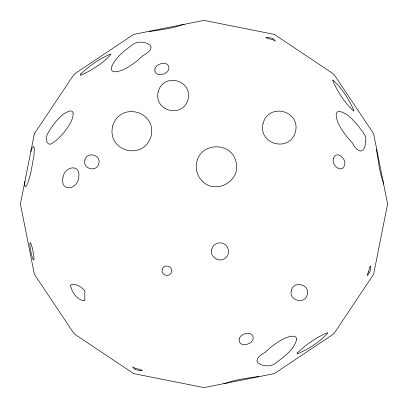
<?xml version="1.0" encoding="UTF-8"?>
<svg xmlns="http://www.w3.org/2000/svg" width="408" height="408" viewBox="0 0 408 408"><rect width="100%" height="100%" fill="white"/><g stroke="black" fill="none" stroke-linecap="round" stroke-linejoin="round"><path stroke-width="0.61" d="M30.926 151.898C31.049 149.925 31.936 147.737 33.476 146.462L34.032 147.15A19.712 2.525 -78.8 0 1 33.772 156.57L30.988 171.901A21.303 2.728 -78.8 0 1 27.305 184.176L26.265 186.191L25.439 186.879L24.888 186.191L24.648 184.176L25.051 181.443M149.17 31.61C160.201 29.651 171.753 28.733 182.407 24.694M225.593 383.306C236.247 379.267 247.799 378.349 258.83 376.39M182.993 24.679L184.176 24.648M223.824 383.352L225.007 383.321M202.118 180.963C215.959 195.519 241.618 180.708 235.931 161.441C231.224 141.913 201.598 141.913 196.891 161.441A20.543 20.359 -11.2 0 0 202.118 180.963M376.39 149.17C378.349 160.201 379.267 171.753 383.306 182.407M383.321 182.993L383.352 184.176M73.205 113.093C73.139 120.258 68.534 126.383 64.439 131.917C60.272 136.598 55.804 141.836 50.026 144.32L48.348 143.749C43.126 138.847 48.628 132.238 51.255 127.587C56.345 120.885 61.985 112.904 70.615 110.854L72.349 111.425L73.205 113.093M62.898 177.832C60.318 192.637 77.372 189.496 78.668 177.832C81.248 163.032 64.194 166.168 62.898 177.832M333.515 158.279C330.929 164.562 341.409 174.063 344.505 165.47C347.091 159.186 336.605 149.685 333.515 158.279M365.762 141.132L365.272 145.243L364.196 148.405L362.605 150.389L360.611 151.062C356.378 150.302 354.047 146.115 352.262 142.586C349.177 139.658 346.479 136.338 344.026 132.865C340.15 127.296 336.1 121.008 336.161 113.99L337.176 112.006L339.237 111.328C347.468 112.96 353.129 120.115 358.448 126.057C361.294 130.764 366.782 135.038 365.762 141.132M291.383 290.491C288.344 300.614 305.031 304.944 307.295 294.622C310.335 284.498 293.648 280.168 291.383 290.491M84.905 160.012C82.171 168.846 96.747 172.752 98.797 163.736C101.531 154.902 86.955 150.996 84.905 160.012M112.659 126.057C106.595 151.404 143.616 161.323 151.036 136.338C157.1 110.986 120.079 101.067 112.659 126.057M158.238 91.565C153.255 111.073 182.575 118.927 188.017 99.542C192.994 80.034 163.674 72.18 158.238 91.565M162.221 269.438C160.4 275.329 170.116 277.93 171.488 271.922C173.303 266.031 163.593 263.43 162.221 269.438M211.752 249.206C209.207 257.234 220.397 263.695 226.078 257.474C231.458 252.506 227.343 242.566 220.024 242.857A8.502 8.425 -11.3 0 0 213.971 245.366L212.609 247.141L211.752 249.206M263.124 123.257C257.713 144.432 289.542 152.959 295.448 131.917C300.854 110.741 269.025 102.209 263.124 123.257M368.587 271.922C363.951 280.398 371.734 271.187 370.469 268.28A4.677 0.597 -78.8 0 0 370.53 266.047L369.959 266.526A5.054 0.648 -78.8 0 0 369.082 269.438L368.587 271.922M154.928 68.947C153.576 77.398 167.316 75.495 168.825 69.039C170.172 60.583 156.437 62.485 154.928 68.947M239.175 338.961C237.828 347.417 251.563 345.515 253.072 339.053C254.424 330.602 240.684 332.505 239.175 338.961M34.374 133.737L20.4 204L34.374 274.263L74.174 333.826L133.737 373.626L204 387.6L274.263 373.626L333.826 333.826L373.626 274.263L387.6 204L373.626 133.737L333.826 74.174L274.263 34.374L204 20.4L133.737 34.374L74.174 74.174L34.374 133.737M112.006 65.8L111.328 68.763L112.006 70.824L113.99 71.839C122.502 71.767 129.759 66.29 136.338 61.43C139.459 59.226 141.627 55.794 145.243 54.366C147.747 52.632 150.623 50.643 151.062 47.389L150.389 45.395C145.08 41.081 136.313 40.825 131.197 45.783C123.665 51.148 116.153 57.344 112.006 65.8M296.672 339.237C294.239 349.478 284.759 356.179 276.803 362.217C271.687 367.175 262.92 366.92 257.611 362.605L256.938 360.611C257.698 356.378 261.885 354.047 265.414 352.262C268.342 349.177 271.662 346.479 275.135 344.026C280.704 340.15 286.992 336.1 294.01 336.161L295.994 337.176L296.672 339.237M70.701 285.202L70.574 285.473C71.823 292.189 77.26 300.533 84.798 300.701L84.798 290.705L82.447 288.39A18.187 10.934 56.3 0 0 75.368 284.6L73.267 284.335L71.543 284.631L70.701 285.202M333.015 80.141L332.75 80.667C337.645 91.8 344.622 102.77 353.614 110.971L353.884 110.446C348.988 99.307 342.011 88.337 333.015 80.141M80.667 74.011L80.141 74.985L80.667 75.251C91.8 70.355 102.77 63.378 110.971 54.386L110.446 54.116C99.419 58.681 89.393 65.918 80.667 74.011M297.554 352.645L297.029 353.614L297.554 353.884C308.693 348.988 319.663 342.011 327.859 333.015L327.333 332.75C316.312 337.309 306.286 344.551 297.554 352.645M30.238 242.857L30.003 243.148A8.354 1.071 78.8 0 0 30.116 247.141L31.294 253.638A9.027 1.158 78.7 0 0 32.854 258.835L33.645 259.983L33.879 259.692A8.354 1.071 78.7 0 0 33.772 255.704L32.589 249.206A9.027 1.158 78.8 0 0 31.028 244.004L30.238 242.857M266.047 37.47L266.526 38.041A5.054 0.648 11.3 0 0 269.438 38.918L272.161 39.443L275.476 40.958L272.61 38.367L268.28 37.531A4.677 0.597 11.2 0 0 266.047 37.47M142.117 370.398L141.953 370.53A4.677 0.597 11.2 0 1 139.72 370.469L135.39 369.633L132.524 367.042L135.839 368.557L138.562 369.082A5.054 0.648 11.2 0 1 141.474 369.959L142.117 370.398"/></g></svg>
